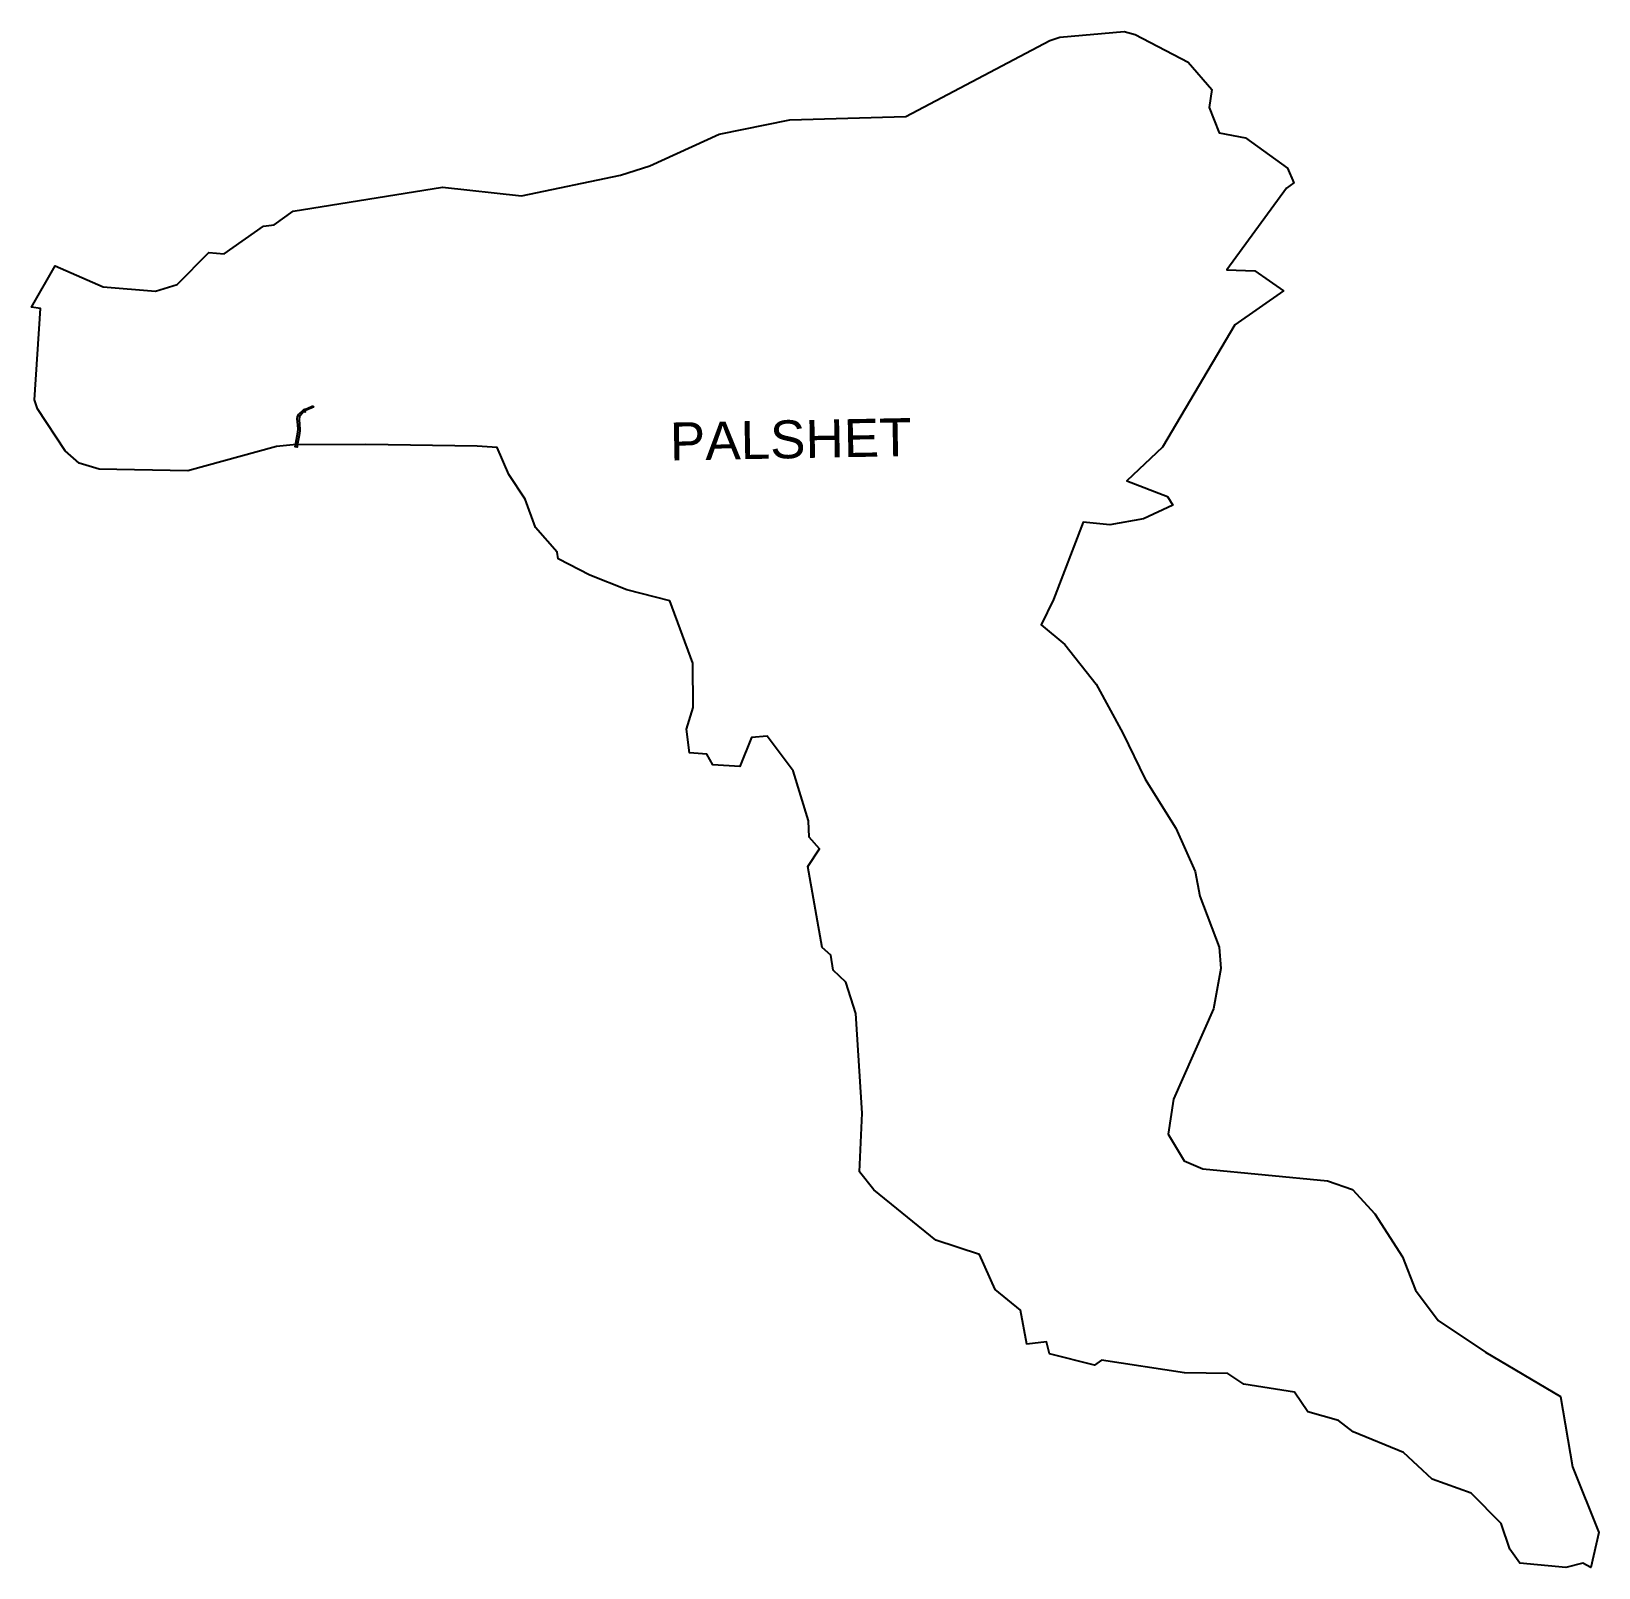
# Model space of a CAD drawing. Header units: metres. Extents: x 73 to 311687, y 17 to 1930527.
# Drawn here: x 307199 to 311687, y 1926129 to 1930527 of the extents above; entities outside this region: 1.
import ezdxf

# ---------------------------------------------------------------- set-up
doc = ezdxf.new("R2010")
doc.units = ezdxf.units.M
doc.header["$MEASUREMENT"] = 0
for name, color, linetype in [('JETTY', 51, 'Continuous'), ('JETTY HATCH', 210, 'Continuous'), ('village', 3, 'Continuous'), ('VILLAGE NAME', 250, 'Continuous')]:
    doc.layers.add(name, color=color, linetype=linetype)
doc.styles.get("Standard").update_dxf_attribs({"font": 'arial.ttf'})
picture_1 = doc.add_image_def('image1.ecw', size_in_pixel=(115815, 376923))

msp = doc.modelspace()

# ---------------------------------------------------------------- hatches: boundary and pattern name
at = {"layer": 'JETTY HATCH'}
h = msp.add_hatch(dxfattribs=at)
h.set_pattern_fill('ANGLE', color=256, scale=0.08)
h.set_pattern_definition([(0, (0, 0), (0, 0.5588), [0.4064, -0.1524]), (90, (0, 0), (-0.5588, 3e-17), [0.4064, -0.1524])])
h.paths.add_polyline_path([(308005.1, 1929455), (308006.9, 1929451.3), (308001.9, 1929449.7), (307990.4, 1929444.7), (307982.3, 1929441.2), (307984.2, 1929438.3), (307983.1, 1929437.6), (307981.1, 1929440.2), (307978.1, 1929438.1), (307968.3, 1929426.4), (307966.2, 1929423.8), (307965.5, 1929416.6), (307967.5, 1929387.5), (307967.7, 1929384.1), (307966.1, 1929370.6), (307961, 1929346.3), (307960.4, 1929336.6), (307954.6, 1929337.9), (307961.6, 1929380.2), (307962.8, 1929388.1), (307961.5, 1929400.8), (307960.4, 1929418.2), (307961.2, 1929424.3), (307964.8, 1929431.1), (307978.6, 1929445.2), (307988.3, 1929447.9)])

# ---------------------------------------------------------------- linework, layer by layer
at = {"layer": 'JETTY', "flags": 128}
msp.add_lwpolyline([(308005.1, 1929455), (308006.9, 1929451.3), (308001.9, 1929449.7), (307990.4, 1929444.7), (307982.3, 1929441.2), (307984.2, 1929438.3), (307983.1, 1929437.6), (307981.1, 1929440.2), (307978.1, 1929438.1), (307968.3, 1929426.4), (307966.2, 1929423.8), (307965.5, 1929416.6), (307967.5, 1929387.5), (307967.7, 1929384.1), (307966.1, 1929370.6), (307961, 1929346.3), (307960.4, 1929336.6), (307954.6, 1929337.9), (307961.6, 1929380.2), (307962.8, 1929388.1), (307961.5, 1929400.8), (307960.4, 1929418.2), (307961.2, 1929424.3), (307964.8, 1929431.1), (307978.6, 1929445.2), (307988.3, 1929447.9), (307988.3, 1929447.9), (308005.1, 1929455)], dxfattribs=at)
at = {"layer": 'village', "color": 3, "true_color": 0x00ff00}
msp.add_polyline3d([(311687.1, 1926229.3, 0), (311665, 1926129, 0), (311642, 1926142.1, 0), (311593.1, 1926129.1, 0), (311460.9, 1926141.5, 0), (311432.7, 1926182.3, 0), (311407.7, 1926255.4, 0), (311322.2, 1926341.9, 0), (311210.3, 1926382, 0), (311128.2, 1926458.2, 0), (310984.3, 1926517.6, 0), (310942.2, 1926550.3, 0), (310853.9, 1926574.8, 0), (310816.5, 1926631.1, 0), (310671.4, 1926654.7, 0), (310625.4, 1926684.7, 0), (310500.8, 1926687.1, 0), (310263.8, 1926723.2, 0), (310242.9, 1926708.5, 0), (310114.3, 1926741.4, 0), (310105.5, 1926775.1, 0), (310049.8, 1926768.6, 0), (310031.2, 1926866, 0), (309959.1, 1926925.4, 0), (309913.6, 1927025.3, 0), (309788.8, 1927066.6, 0), (309610.9, 1927210.4, 0), (309570.7, 1927262, 0), (309578.2, 1927429.7, 0), (309559.8, 1927715.9, 0), (309531.2, 1927805.6, 0), (309494.5, 1927839.6, 0), (309488.7, 1927882.3, 0), (309463.8, 1927904.6, 0), (309421.9, 1928135.9, 0), (309455.3, 1928187.4, 0), (309425.8, 1928220.3, 0), (309424, 1928267.2, 0), (309380.5, 1928409.9, 0), (309305.5, 1928509.2, 0), (309261.5, 1928505.3, 0), (309227.4, 1928422.2, 0), (309150.4, 1928427.2, 0), (309132.9, 1928457.9, 0), (309083.1, 1928462.1, 0), (309075.2, 1928529.6, 0), (309093.9, 1928591.5, 0), (309092.8, 1928718.5, 0), (309027.6, 1928897.3, 0), (308903.8, 1928928.4, 0), (308798.1, 1928970.5, 0), (308707.8, 1929017, 0), (308704.9, 1929036.5, 0), (308642.1, 1929106.6, 0), (308612.6, 1929188.3, 0), (308566.1, 1929258.6, 0), (308532.9, 1929336, 0), (308475.6, 1929340, 0), (308156.3, 1929344.8, 0), (307948.5, 1929343.8, 0), (307901.1, 1929338.9, 0), (307647.1, 1929269.4, 0), (307393.1, 1929273.7, 0), (307336.1, 1929291.5, 0), (307296, 1929326.9, 0), (307216.3, 1929446.9, 0), (307207.7, 1929472.3, 0), (307225.1, 1929733.6, 0), (307198.7, 1929737.4, 0), (307266.6, 1929856.4, 0), (307404, 1929796.4, 0), (307553.8, 1929783.8, 0), (307616.6, 1929802.8, 0), (307707.1, 1929894, 0), (307750.5, 1929890.6, 0), (307863.9, 1929969.5, 0), (307894.1, 1929973.9, 0), (307948.1, 1930013, 0), (308376.2, 1930081.5, 0), (308602.7, 1930056.7, 0), (308886, 1930115.8, 0), (308969.5, 1930142.3, 0), (309168, 1930232.9, 0), (309370.4, 1930274.5, 0), (309702.7, 1930283.6, 0), (310115.4, 1930501.3, 0), (310144.1, 1930510.3, 0), (310327.8, 1930527.4, 0), (310359.7, 1930518.2, 0), (310511.3, 1930439, 0), (310579.7, 1930360.7, 0), (310571.7, 1930309.4, 0), (310600.3, 1930237, 0), (310675.6, 1930222.1, 0), (310795.6, 1930135.9, 0), (310813.9, 1930093.7, 0), (310793.2, 1930078.3, 0), (310622.3, 1929845.1, 0), (310702.1, 1929842.1, 0), (310784.3, 1929784.9, 0), (310645.1, 1929687.3, 0), (310438.3, 1929337.2, 0), (310335.5, 1929240.4, 0), (310452.7, 1929195.4, 0), (310467.6, 1929171.1, 0), (310383.8, 1929131.8, 0), (310287.4, 1929114.9, 0), (310210.9, 1929122, 0), (310126.2, 1928900.5, 0), (310090.3, 1928828.3, 0), (310158.1, 1928771.5, 0), (310248.5, 1928658.1, 0), (310324.1, 1928518.1, 0), (310388.2, 1928386.3, 0), (310475.8, 1928245.7, 0), (310531.2, 1928121.6, 0), (310544.6, 1928051.4, 0), (310600.2, 1927905, 0), (310605.5, 1927844.3, 0), (310583.9, 1927729.1, 0), (310469.9, 1927470.3, 0), (310454.7, 1927369.9, 0), (310500.1, 1927293.3, 0), (310554, 1927270.6, 0), (310910.5, 1927236.1, 0), (310982.3, 1927211.7, 0), (311045.9, 1927142.4, 0), (311124.9, 1927018.6, 0), (311162.7, 1926923.5, 0), (311227.7, 1926836.5, 0), (311362.8, 1926746.2, 0), (311578, 1926618.7, 0), (311611.9, 1926417.5, 0)], close=True, dxfattribs=at)

# ---------------------------------------------------------------- texts
at = {"layer": 'VILLAGE NAME', "insert": (309026.1, 1929407.2), "char_height": 108.748, "attachment_point": 1, "rotation": 1.1028}
msp.add_mtext_dynamic_manual_height_columns('{\\fArial|b0|i0|c0|p34;PALSHET}', width=1571.314, gutter_width=543.7, heights=[0], dxfattribs=at)

# ---------------------------------------------------------------- pictures from other files: only their frames are drawn
image = msp.add_image(picture_1, insert=(73.3, 16.6), size_in_units=(0.0417, 0.136))
image.dxf.flags = 7

doc.saveas('drawing.dxf')
